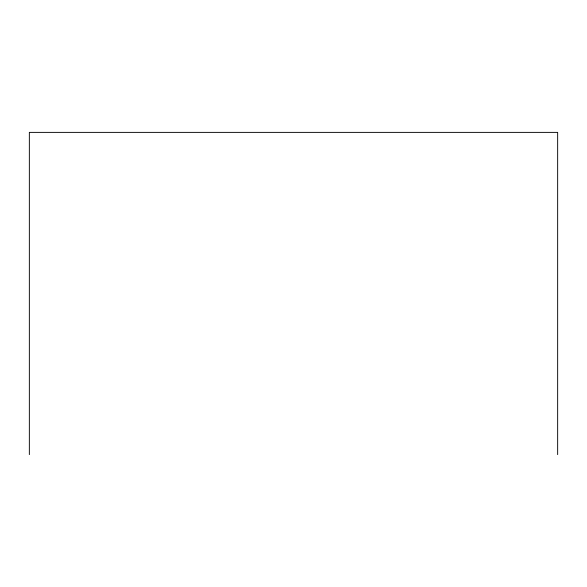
<?xml version="1.0" encoding="UTF-8"?>
<svg xmlns="http://www.w3.org/2000/svg" width="587" height="587" viewBox="0 0 587 587"><rect width="100%" height="100%" fill="white"/><g stroke="black" fill="none" stroke-linecap="round" stroke-linejoin="round"><path stroke-width="0.88" d="M557.65 454.617L557.65 132.383L29.35 132.383L29.35 454.617"/></g></svg>
